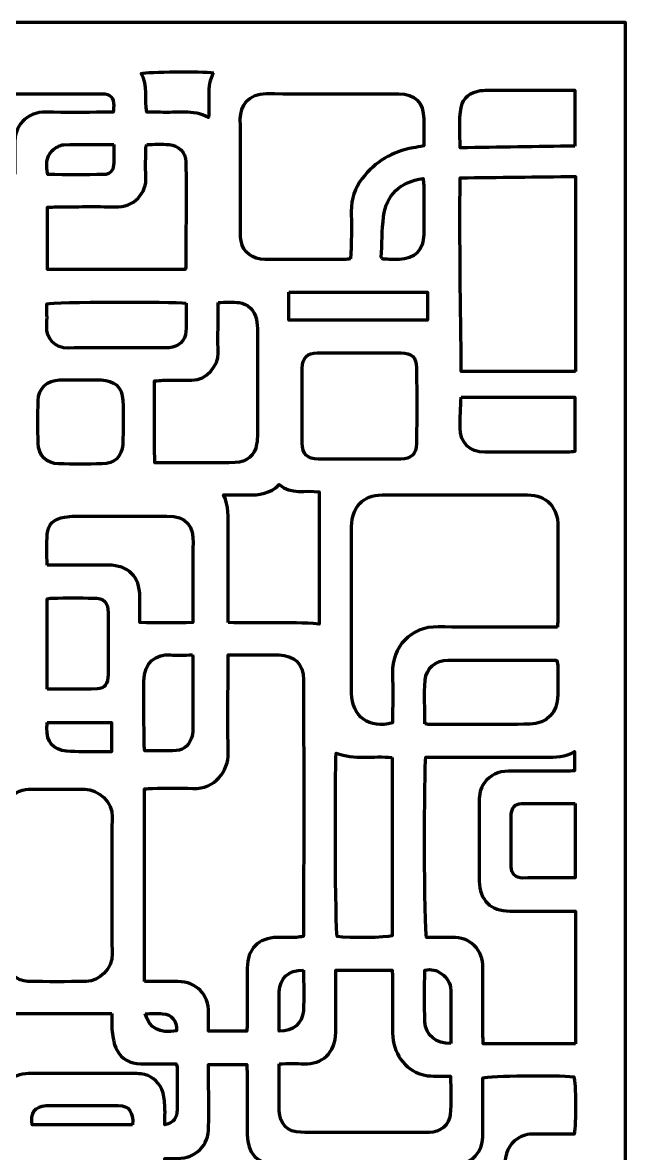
# Model space of a CAD drawing. Header units: inches. Extents: x 0 to 1500, y -3000 to 0.
# Drawn here: x 817 to 1500, y -1280 to 0 of the extents above; entities that cross this region are included whole.
import ezdxf

# ---------------------------------------------------------------- set-up
doc = ezdxf.new("R2010")
doc.units = ezdxf.units.IN
doc.header["$MEASUREMENT"] = 0
doc.layers.add('Calque 2', color=7, linetype='Continuous')

msp = doc.modelspace()

# ---------------------------------------------------------------- linework, layer by layer
at = {"layer": 'Calque 2', "color": 7, "lineweight": 70, "true_color": 0xffffff}
for points, knots in [([(1500, -3000), (1000, -3000), (500, -3000), (0, -3000), (0, -2000), (0, -1000), (0, 0), (500, 0), (1000, 0), (1500, 0), (1500, -1000), (1500, -2000), (1500, -3000)], [0, 0, 0, 0, 1, 1, 1, 2, 2, 2, 3, 3, 3, 4, 4, 4, 4]), ([(1033.2, -56.8), (1019.6, -54.9), (958.9, -55.5), (951.3, -57.6), (960.5, -70.9), (954, -86.7), (957.9, -101.5), (963.4, -101.5), (968.3, -101.2), (973.3, -101.5), (991.4, -102.6), (1010.2, -97.7), (1027.5, -107.5), (1029.9, -90), (1024.3, -72.6), (1033.2, -56.8)], [0, 0, 0, 0, 1, 1, 1, 2, 2, 2, 3, 3, 3, 4, 4, 4, 5, 5, 5, 5]), ([(1442.8, -139.8), (1442.8, -118.7), (1442.8, -98.2), (1442.8, -76.5), (1438.6, -76.5), (1435.1, -76.5), (1431.5, -76.5), (1403.2, -76.5), (1374.9, -76.5), (1346.6, -76.5), (1342.9, -76.6), (1339.2, -76.4), (1335.6, -77), (1324.5, -78.7), (1316.2, -84.6), (1313.9, -96), (1311, -110.7), (1312.7, -125.6), (1312.9, -141.7), (1356.8, -141), (1399.5, -140.4), (1442.8, -139.8)], [0, 0, 0, 0, 1, 1, 1, 2, 2, 2, 3, 3, 3, 4, 4, 4, 5, 5, 5, 6, 6, 6, 7, 7, 7, 7]), ([(808.2, -171.7), (808.2, -159.6), (808.6, -148.6), (808.1, -137.6), (807.2, -118.6), (820.5, -100.5), (843.9, -101.3), (865.6, -102.1), (887.2, -101.5), (908.9, -101.5), (912.4, -101.5), (916, -101.5), (919.7, -101.5), (919.9, -98.1), (920.2, -96.1), (920.2, -94.2), (920.1, -84.5), (916.7, -80.9), (907.1, -80.5), (905.5, -80.4), (903.8, -80.5), (902.1, -80.5), (826.8, -80.5), (751.5, -80.5), (676.3, -80.5), (673.9, -80.5), (671.6, -80.3), (669.3, -80.6), (664.7, -81.1), (661.2, -83), (659.9, -89.5), (668.8, -89.5), (677, -89.9), (685.1, -89.4), (705.4, -88.1), (725.9, -104), (725.8, -130.3), (725.8, -141.7), (725.8, -153), (725.8, -164.3), (725.9, -166.8), (726.4, -169.3), (726.6, -171.7), (754, -171.7), (780.5, -171.7), (808.2, -171.7)], [0, 0, 0, 0, 1, 1, 1, 2, 2, 2, 3, 3, 3, 4, 4, 4, 5, 5, 5, 6, 6, 6, 7, 7, 7, 8, 8, 8, 9, 9, 9, 10, 10, 10, 11, 11, 11, 12, 12, 12, 13, 13, 13, 14, 14, 14, 15, 15, 15, 15]), ([(1188.5, -267.5), (1188.8, -261.8), (1189.4, -256.1), (1189.4, -250.5), (1189.6, -238.2), (1189.6, -225.9), (1189.4, -213.6), (1189.2, -199.6), (1193.5, -187.2), (1201.8, -176.4), (1216.5, -157.4), (1235.9, -146), (1259.5, -141.8), (1263.3, -141.1), (1267.2, -140.4), (1271.5, -139.6), (1271.5, -128.8), (1271.5, -118.9), (1271.5, -108.9), (1271.4, -90.4), (1261.6, -80.5), (1243.1, -80.5), (1193.2, -80.5), (1143.2, -81), (1093.2, -80.3), (1073, -80), (1063.6, -94.3), (1063.7, -109.1), (1064, -152.4), (1063.8, -195.7), (1063.8, -239), (1063.8, -241.7), (1064, -244.4), (1064.5, -247), (1067.2, -260.4), (1076.9, -268), (1092, -268.1), (1122, -268.3), (1151.9, -268.2), (1181.9, -268.2), (1183.9, -268.2), (1185.9, -267.8), (1188.5, -267.5)], [0, 0, 0, 0, 1, 1, 1, 2, 2, 2, 3, 3, 3, 4, 4, 4, 5, 5, 5, 6, 6, 6, 7, 7, 7, 8, 8, 8, 9, 9, 9, 10, 10, 10, 11, 11, 11, 12, 12, 12, 13, 13, 13, 14, 14, 14, 14]), ([(920.2, -138), (900.7, -138), (882.2, -137.6), (863.7, -138.3), (859.2, -138.5), (854.1, -141.6), (850.8, -144.9), (843.3, -152.4), (843.4, -162), (845.7, -172.1), (867.1, -172.1), (888, -172.3), (909, -172), (915.5, -172), (919.7, -167.7), (920.1, -161.5), (920.5, -154), (920.2, -146.4), (920.2, -138)], [0, 0, 0, 0, 1, 1, 1, 2, 2, 2, 3, 3, 3, 4, 4, 4, 5, 5, 5, 6, 6, 6, 6]), ([(957.9, -137.9), (957.2, -139.9), (956.8, -140.5), (956.7, -141.1), (956.6, -152.1), (955.9, -163.1), (956.7, -174), (958, -193), (943.2, -209.5), (921.8, -208.7), (899.9, -207.9), (877.9, -208.5), (856, -208.6), (852.4, -208.6), (848.9, -208.9), (845.3, -209.1), (845.3, -233.3), (845.3, -256.4), (845.3, -279.6), (897.8, -279.6), (949.5, -279.6), (1001.1, -279.6), (1001.5, -278.4), (1002, -277.8), (1002, -277.3), (1002.1, -237.3), (1002.3, -197.4), (1002.1, -157.5), (1002, -147.1), (993.5, -138.8), (982.9, -138), (974.6, -137.4), (966.3, -137.9), (957.9, -137.9)], [0, 0, 0, 0, 1, 1, 1, 2, 2, 2, 3, 3, 3, 4, 4, 4, 5, 5, 5, 6, 6, 6, 7, 7, 7, 8, 8, 8, 9, 9, 9, 10, 10, 10, 11, 11, 11, 11]), ([(1223.4, -265.7), (1224.6, -266.9), (1225.1, -267.8), (1225.6, -267.8), (1231.6, -268), (1237.6, -268.3), (1243.5, -268.1), (1261.2, -267.8), (1271.4, -257.4), (1271.5, -239.9), (1271.6, -221.3), (1271.5, -202.6), (1271.5, -184), (1271.5, -181.5), (1271, -179), (1270.7, -176.5), (1244.5, -180.4), (1229.2, -194.7), (1226.1, -219.7), (1224.1, -235.1), (1224.2, -250.8), (1223.4, -265.7)], [0, 0, 0, 0, 1, 1, 1, 2, 2, 2, 3, 3, 3, 4, 4, 4, 5, 5, 5, 6, 6, 6, 7, 7, 7, 7]), ([(1443.4, -394.9), (1443.4, -321), (1443.5, -248.3), (1443.4, -174.1), (1399.2, -174.7), (1356.4, -175.2), (1312.8, -175.7), (1311.9, -249.6), (1313.3, -322.2), (1314.1, -394.9), (1357.6, -394.9), (1399.8, -394.9), (1443.4, -394.9)], [0, 0, 0, 0, 1, 1, 1, 2, 2, 2, 3, 3, 3, 4, 4, 4, 4]), ([(1118.5, -305.1), (1118.5, -316.1), (1118.5, -326.6), (1118.5, -336.7), (1171.7, -336.7), (1223.6, -336.7), (1275.7, -336.7), (1275.7, -325.8), (1275.7, -315.7), (1275.7, -305.1), (1222.7, -305.1), (1170.3, -305.1), (1118.5, -305.1)], [0, 0, 0, 0, 1, 1, 1, 2, 2, 2, 3, 3, 3, 4, 4, 4, 4]), ([(1002.2, -317.5), (985.7, -315.5), (852.7, -316.1), (844.5, -318.3), (844.5, -326.6), (844.9, -335.2), (844.4, -343.8), (843.7, -357), (853.2, -368.8), (869.2, -368.4), (902.1, -367.6), (935.1, -368.2), (968, -368.2), (973, -368.2), (978, -368.4), (983, -368.1), (993.1, -367.5), (1001.6, -359.6), (1002, -349.7), (1002.5, -339.1), (1002.2, -328.5), (1002.2, -317.5)], [0, 0, 0, 0, 1, 1, 1, 2, 2, 2, 3, 3, 3, 4, 4, 4, 5, 5, 5, 6, 6, 6, 7, 7, 7, 7]), ([(1038.5, -316.7), (1038.5, -322.1), (1038.5, -325.7), (1038.5, -329.4), (1038.5, -344.4), (1038.1, -359.4), (1038.6, -374.3), (1039, -387.6), (1025.9, -405), (1008.9, -404.7), (998, -404.6), (987, -404.7), (976, -404.9), (973.1, -404.9), (970.2, -405.3), (966.6, -405.6), (966.6, -436.8), (966.4, -467.2), (966.7, -498.2), (979.8, -498.2), (991.5, -498.2), (1003.1, -498.2), (1021.4, -498.2), (1039.7, -498.4), (1058, -498.1), (1070.8, -497.9), (1080.1, -489.8), (1082.2, -477.3), (1082.9, -473.4), (1083.2, -469.4), (1083.2, -465.4), (1083.3, -426.8), (1083.3, -388.2), (1083.2, -349.6), (1083.2, -344.9), (1082.9, -340.2), (1082, -335.7), (1080.2, -326.2), (1072, -317.9), (1062.4, -316.9), (1055, -316.1), (1047.3, -316.7), (1038.5, -316.7)], [0, 0, 0, 0, 1, 1, 1, 2, 2, 2, 3, 3, 3, 4, 4, 4, 5, 5, 5, 6, 6, 6, 7, 7, 7, 8, 8, 8, 9, 9, 9, 10, 10, 10, 11, 11, 11, 12, 12, 12, 13, 13, 13, 14, 14, 14, 14]), ([(1199, -373.8), (1183, -373.8), (1167, -373.7), (1151, -373.8), (1139.6, -373.9), (1133.9, -379.5), (1133.9, -391.1), (1133.7, -419.4), (1133.7, -447.7), (1133.9, -476), (1133.9, -488.5), (1139.7, -494.1), (1152.3, -494.2), (1183.3, -494.2), (1214.3, -494.2), (1245.3, -494.2), (1257.3, -494.1), (1263.4, -488.4), (1263.4, -476.6), (1263.6, -448), (1263.6, -419.4), (1263.4, -390.7), (1263.3, -379.2), (1257.7, -373.9), (1246, -373.8), (1230.3, -373.7), (1214.6, -373.8), (1199, -373.8)], [0, 0, 0, 0, 1, 1, 1, 2, 2, 2, 3, 3, 3, 4, 4, 4, 5, 5, 5, 6, 6, 6, 7, 7, 7, 8, 8, 8, 9, 9, 9, 9]), ([(883, -404.5), (875, -404.5), (867, -404.4), (859, -404.5), (844.7, -404.8), (835, -413.8), (834.6, -428.1), (834.3, -444.1), (834.2, -460.1), (834.6, -476.1), (835, -490), (844.2, -499.2), (858, -499.5), (874.3, -499.9), (890.7, -499.8), (907, -499.5), (920.9, -499.3), (929.8, -491.4), (930.4, -477.5), (931.2, -460.9), (931.3, -444.2), (930.6, -427.6), (930, -412.7), (920.8, -404.7), (906, -404.5), (898.3, -404.4), (890.6, -404.5), (883, -404.5)], [0, 0, 0, 0, 1, 1, 1, 2, 2, 2, 3, 3, 3, 4, 4, 4, 5, 5, 5, 6, 6, 6, 7, 7, 7, 8, 8, 8, 9, 9, 9, 9]), ([(1313.8, -424.1), (1313.3, -436.1), (1312.5, -447.4), (1312.7, -458.6), (1313, -476.3), (1323.4, -486.1), (1341, -486.2), (1372.3, -486.3), (1403.6, -486.2), (1434.9, -486.2), (1437.5, -486.2), (1440, -485.7), (1442.7, -485.5), (1442.7, -464.7), (1442.7, -444.6), (1442.7, -424.1), (1399.8, -424.1), (1357.6, -424.1), (1313.8, -424.1)], [0, 0, 0, 0, 1, 1, 1, 2, 2, 2, 3, 3, 3, 4, 4, 4, 5, 5, 5, 6, 6, 6, 6]), ([(1049.8, -679), (1085, -680.7), (1118.8, -677.7), (1153.1, -680.9), (1153.1, -631.2), (1153.1, -581.4), (1153.1, -531.2), (1137.7, -528.8), (1121.2, -534.8), (1107.7, -523), (1097.4, -533.2), (1085.1, -535.1), (1072.1, -534.6), (1063.5, -534.2), (1055, -534.5), (1044.7, -534.5), (1051.1, -547.6), (1049.8, -559.9), (1049.8, -572.1), (1049.8, -603.7), (1049.8, -635.4), (1049.8, -667), (1049.8, -670.7), (1049.8, -674.3), (1049.8, -679)], [0, 0, 0, 0, 1, 1, 1, 2, 2, 2, 3, 3, 3, 4, 4, 4, 5, 5, 5, 6, 6, 6, 7, 7, 7, 8, 8, 8, 8]), ([(1423, -684.2), (1423.2, -679.8), (1423.5, -676.6), (1423.5, -673.3), (1423.5, -639), (1423.5, -604.7), (1423.5, -570.4), (1423.5, -548.7), (1410.7, -534.8), (1389.2, -534.7), (1334.2, -534.3), (1279.3, -534.3), (1224.3, -534.7), (1202.8, -534.8), (1189.8, -548.7), (1189.8, -570.3), (1189.8, -633.2), (1189.8, -696.2), (1189.8, -759.1), (1189.9, -785.3), (1210, -800.2), (1236.2, -792.8), (1236.2, -774.1), (1236.6, -755.1), (1236.1, -736.2), (1235.4, -706.9), (1256.6, -683.5), (1287.8, -684), (1329.1, -684.7), (1370.4, -684.2), (1411.7, -684.2), (1415.3, -684.2), (1418.8, -684.2), (1423, -684.2)], [0, 0, 0, 0, 1, 1, 1, 2, 2, 2, 3, 3, 3, 4, 4, 4, 5, 5, 5, 6, 6, 6, 7, 7, 7, 8, 8, 8, 9, 9, 9, 10, 10, 10, 11, 11, 11, 11]), ([(844.7, -614.2), (849.4, -614.2), (852.7, -614.2), (856, -614.2), (875.3, -614.2), (894.6, -614.1), (913.9, -614.2), (937, -614.2), (949.8, -626.9), (949.8, -649.9), (949.8, -659.4), (949.8, -668.9), (949.8, -679.2), (970.5, -679.6), (989.9, -679.7), (1010, -679.2), (1010, -674.9), (1010, -671.9), (1010, -669), (1010, -642.3), (1009.5, -615.7), (1010.1, -589.1), (1010.6, -571.1), (1003.7, -558.2), (980.1, -558.7), (979.4, -558.7), (978.8, -558.7), (978.1, -558.7), (944.2, -558.7), (910.2, -558.7), (876.3, -558.8), (872.3, -558.8), (868.3, -559.1), (864.4, -559.7), (853.1, -561.4), (845.6, -568.2), (844.9, -579.1), (844.1, -590.3), (844.7, -601.6), (844.7, -614.2)], [0, 0, 0, 0, 1, 1, 1, 2, 2, 2, 3, 3, 3, 4, 4, 4, 5, 5, 5, 6, 6, 6, 7, 7, 7, 8, 8, 8, 9, 9, 9, 10, 10, 10, 11, 11, 11, 12, 12, 12, 13, 13, 13, 13]), ([(845, -754.5), (864.4, -754.5), (883, -754.9), (901.5, -754.3), (910, -754), (913.9, -748.4), (913.9, -738.2), (914.1, -714.9), (914.1, -691.6), (914, -668.3), (913.9, -656.1), (909.3, -651.5), (897, -651.4), (881.7, -651.2), (866.4, -651.3), (851.1, -651.4), (849.2, -651.4), (847.4, -651.9), (845, -652.3), (845, -686.2), (845, -719.7), (845, -754.5)], [0, 0, 0, 0, 1, 1, 1, 2, 2, 2, 3, 3, 3, 4, 4, 4, 5, 5, 5, 6, 6, 6, 7, 7, 7, 7]), ([(1009.6, -715.8), (1000.3, -715.8), (992.3, -716.3), (984.4, -715.7), (968.6, -714.7), (954.5, -724.2), (954.5, -745.2), (954.6, -769.2), (954.5, -793.2), (954.6, -817.2), (954.6, -819.7), (955.2, -822.2), (955.5, -824.2), (968, -824.2), (979.6, -824.9), (991.1, -824), (1000.8, -823.3), (1006.5, -816.7), (1009, -807.6), (1009.8, -804.4), (1009.9, -801), (1009.9, -797.7), (1010, -773), (1010, -748.4), (1010, -723.7), (1010, -721.5), (1009.7, -719.2), (1009.6, -715.8)], [0, 0, 0, 0, 1, 1, 1, 2, 2, 2, 3, 3, 3, 4, 4, 4, 5, 5, 5, 6, 6, 6, 7, 7, 7, 8, 8, 8, 9, 9, 9, 9]), ([(955, -1085.5), (968.4, -1085.5), (980.7, -1085.3), (993, -1085.5), (1014.1, -1085.9), (1027.7, -1099.8), (1027.8, -1120.9), (1027.8, -1127.8), (1027.8, -1134.7), (1027.8, -1141.5), (1043, -1141.5), (1056.7, -1141.5), (1071.1, -1141.5), (1071.2, -1138.3), (1071.5, -1135.7), (1071.5, -1133.1), (1071.5, -1112.1), (1071.4, -1091.1), (1071.5, -1070.1), (1071.5, -1048.7), (1084, -1036), (1105.5, -1035.5), (1112.8, -1035.4), (1120.1, -1035.6), (1127.5, -1035.5), (1130, -1035.4), (1132.5, -1034.8), (1135, -1034.5), (1135.2, -1032), (1135.4, -1030.3), (1135.4, -1028.7), (1135.5, -933.7), (1135.5, -838.7), (1135.4, -743.8), (1135.4, -726.1), (1124.9, -716.1), (1107.2, -715.8), (1092.9, -715.7), (1078.5, -715.8), (1064.2, -715.8), (1059.7, -715.8), (1055.1, -715.8), (1049.8, -715.8), (1049.8, -720.7), (1049.8, -724.3), (1049.8, -727.9), (1049.8, -760.8), (1049.3, -793.8), (1050, -826.8), (1050.4, -847), (1035, -868.1), (1010, -866.9), (994.7, -866.1), (979.3, -866.7), (964, -866.8), (961.1, -866.8), (958.3, -867.2), (955, -867.5), (955, -940.2), (955, -1012), (955, -1085.5)], [0, 0, 0, 0, 1, 1, 1, 2, 2, 2, 3, 3, 3, 4, 4, 4, 5, 5, 5, 6, 6, 6, 7, 7, 7, 8, 8, 8, 9, 9, 9, 10, 10, 10, 11, 11, 11, 12, 12, 12, 13, 13, 13, 14, 14, 14, 15, 15, 15, 16, 16, 16, 17, 17, 17, 18, 18, 18, 19, 19, 19, 20, 20, 20, 20]), ([(1272.8, -793.6), (1275.2, -794.1), (1276.2, -794.5), (1277.1, -794.5), (1315.4, -794.5), (1353.7, -794.8), (1391.9, -794.2), (1410.9, -794), (1423.2, -780.5), (1423.5, -761.5), (1423.6, -750.8), (1423.5, -740.2), (1423.4, -729.5), (1423.4, -727), (1422.8, -724.5), (1422.6, -722.4), (1421.1, -722), (1420.4, -721.6), (1419.8, -721.6), (1379.5, -721.6), (1339.3, -721.4), (1299, -721.7), (1285, -721.8), (1274.2, -730.8), (1273.1, -744.5), (1271.9, -760.7), (1272.8, -777), (1272.8, -793.6)], [0, 0, 0, 0, 1, 1, 1, 2, 2, 2, 3, 3, 3, 4, 4, 4, 5, 5, 5, 6, 6, 6, 7, 7, 7, 8, 8, 8, 9, 9, 9, 9]), ([(845, -792.2), (844.8, -794.6), (844.6, -796.6), (844.6, -798.5), (844.3, -814.4), (851.2, -823.3), (866.9, -824.7), (879.1, -825.8), (891.5, -825.2), (903.8, -825.3), (908.4, -825.3), (912.9, -825.3), (917.6, -825.3), (917.6, -813.4), (917.6, -802.9), (917.6, -792.2), (893.2, -792.2), (869.4, -792.2), (845, -792.2)], [0, 0, 0, 0, 1, 1, 1, 2, 2, 2, 3, 3, 3, 4, 4, 4, 5, 5, 5, 6, 6, 6, 6]), ([(1235.7, -832), (1214.3, -829.6), (1192.8, -834.9), (1172.4, -826.9), (1170.5, -849), (1171.4, -1027.3), (1173.4, -1034.7), (1187.7, -1036.5), (1228.6, -1035.9), (1235.7, -1033.8), (1235.7, -966.7), (1235.7, -899.6), (1235.7, -832)], [0, 0, 0, 0, 1, 1, 1, 2, 2, 2, 3, 3, 3, 4, 4, 4, 4]), ([(1443.4, -1155.9), (1443.4, -1105.4), (1443.4, -1055.9), (1443.4, -1005.8), (1438.6, -1005.8), (1435.3, -1005.8), (1432, -1005.8), (1411, -1005.8), (1390, -1005.9), (1369, -1005.8), (1347.4, -1005.6), (1334.7, -993.5), (1334.4, -971.8), (1334, -941.5), (1334.2, -911.1), (1334.4, -880.8), (1334.4, -873.8), (1335.6, -866.9), (1339.9, -860.9), (1346.7, -851.4), (1356, -847.4), (1367.4, -847.5), (1389.1, -847.5), (1410.7, -847.5), (1432.4, -847.5), (1435.9, -847.4), (1439.4, -847.1), (1442.5, -846.9), (1442.5, -839.2), (1442.5, -832.8), (1442.5, -825), (1431.5, -831.8), (1420.5, -831.4), (1409.5, -831.4), (1367.8, -831.4), (1326.2, -831.4), (1284.5, -831.4), (1280.9, -831.4), (1277.3, -831.4), (1274, -831.4), (1271.6, -843.2), (1272.1, -1027.8), (1274.5, -1035.5), (1284.2, -1035.5), (1294.2, -1035.5), (1304.1, -1035.5), (1313.5, -1035.5), (1321.8, -1037.9), (1328.7, -1044.7), (1335.7, -1051.8), (1338.6, -1060.2), (1338.5, -1070), (1338.4, -1095), (1338.5, -1120), (1338.5, -1145), (1338.5, -1148.5), (1338.8, -1152.1), (1338.9, -1155.9), (1374, -1155.9), (1407.9, -1155.9), (1443.4, -1155.9)], [0, 0, 0, 0, 1, 1, 1, 2, 2, 2, 3, 3, 3, 4, 4, 4, 5, 5, 5, 6, 6, 6, 7, 7, 7, 8, 8, 8, 9, 9, 9, 10, 10, 10, 11, 11, 11, 12, 12, 12, 13, 13, 13, 14, 14, 14, 15, 15, 15, 16, 16, 16, 17, 17, 17, 18, 18, 18, 19, 19, 19, 20, 20, 20, 20]), ([(918.2, -977), (918.2, -951.1), (917.4, -925.1), (918.6, -899.2), (919.3, -882.7), (902.5, -867.5), (887.7, -867.7), (866.4, -868), (845.1, -867.6), (823.8, -867.9), (813.8, -868), (806.1, -872.9), (800.7, -881.3), (796.9, -887.1), (795.8, -893.5), (795.8, -900.3), (795.8, -951.2), (795.8, -1002.1), (795.9, -1053.1), (795.9, -1056.4), (796.1, -1059.8), (796.8, -1063), (799.8, -1075.4), (810.5, -1085), (823.1, -1085.3), (845, -1085.8), (867, -1085.9), (889, -1085.3), (903.8, -1084.9), (919.2, -1071.6), (918.5, -1053.9), (917.5, -1028.3), (918.2, -1002.7), (918.2, -977)], [0, 0, 0, 0, 1, 1, 1, 2, 2, 2, 3, 3, 3, 4, 4, 4, 5, 5, 5, 6, 6, 6, 7, 7, 7, 8, 8, 8, 9, 9, 9, 10, 10, 10, 11, 11, 11, 11]), ([(1442.9, -883.9), (1422.1, -883.9), (1402.1, -883.6), (1382.2, -884), (1375.1, -884.1), (1370.8, -888.9), (1370.7, -896.6), (1370.4, -916.3), (1370.6, -935.9), (1370.6, -955.6), (1370.6, -962.5), (1375.2, -968.8), (1383.8, -968.4), (1398.7, -967.7), (1413.8, -968.2), (1428.8, -968.2), (1433.3, -968.2), (1437.9, -968.2), (1442.9, -968.2), (1442.9, -939.8), (1442.9, -912.6), (1442.9, -883.9)], [0, 0, 0, 0, 1, 1, 1, 2, 2, 2, 3, 3, 3, 4, 4, 4, 5, 5, 5, 6, 6, 6, 7, 7, 7, 7]), ([(1135.3, -1072.5), (1118, -1072.5), (1108.1, -1081.8), (1107.8, -1097.1), (1107.7, -1104.4), (1107.8, -1111.7), (1107.8, -1119), (1107.8, -1126.5), (1107.8, -1134.1), (1107.8, -1141.7), (1123.5, -1141.5), (1134.1, -1133.2), (1135.1, -1118.8), (1136.1, -1103.6), (1135.3, -1088.3), (1135.3, -1072.5)], [0, 0, 0, 0, 1, 1, 1, 2, 2, 2, 3, 3, 3, 4, 4, 4, 5, 5, 5, 5]), ([(1107.8, -1178.5), (1107.8, -1197.2), (1107.7, -1214.5), (1107.8, -1231.7), (1108, -1246.5), (1117.4, -1256.1), (1132.2, -1256.2), (1155.8, -1256.5), (1179.4, -1256.4), (1203.1, -1256.4), (1228, -1256.4), (1253, -1255.9), (1278, -1256.5), (1289.3, -1256.7), (1300.8, -1247.3), (1301.6, -1236.3), (1302.8, -1222.2), (1301.9, -1207.9), (1301.9, -1192.5), (1294.9, -1192.5), (1288.6, -1192.7), (1282.4, -1192.5), (1278.1, -1192.3), (1273.7, -1192.1), (1269.6, -1190.9), (1249.6, -1184.9), (1236.4, -1166.4), (1236.3, -1143.9), (1236.1, -1123.3), (1236.2, -1102.7), (1236.2, -1082), (1236.2, -1078.8), (1235.9, -1075.6), (1235.7, -1072.6), (1214, -1072.6), (1193.2, -1072.6), (1171.8, -1072.6), (1171.8, -1076.9), (1171.8, -1080.6), (1171.8, -1084.2), (1171.8, -1103.8), (1171.9, -1123.5), (1171.8, -1143.1), (1171.6, -1166.5), (1155.7, -1179.5), (1136.1, -1178.6), (1127.2, -1178.2), (1118.3, -1178.5), (1107.8, -1178.5)], [0, 0, 0, 0, 1, 1, 1, 2, 2, 2, 3, 3, 3, 4, 4, 4, 5, 5, 5, 6, 6, 6, 7, 7, 7, 8, 8, 8, 9, 9, 9, 10, 10, 10, 11, 11, 11, 12, 12, 12, 13, 13, 13, 14, 14, 14, 15, 15, 15, 16, 16, 16, 16]), ([(1302.2, -1155.6), (1302.2, -1134.9), (1302.3, -1115), (1302.1, -1095.1), (1302, -1087.2), (1297.7, -1081.2), (1291.6, -1076.7), (1286.2, -1072.7), (1280, -1070.8), (1272.6, -1072.8), (1272.6, -1092.7), (1272, -1112), (1272.8, -1131.2), (1273.5, -1146.2), (1285.9, -1156.2), (1302.2, -1155.6)], [0, 0, 0, 0, 1, 1, 1, 2, 2, 2, 3, 3, 3, 4, 4, 4, 5, 5, 5, 5]), ([(918.2, -1121.8), (913.2, -1121.8), (909.6, -1121.8), (906, -1121.8), (870.7, -1121.8), (835.3, -1121.8), (800, -1121.8), (768.7, -1121.8), (737.3, -1121.7), (706, -1121.8), (692.6, -1121.9), (686.1, -1128.1), (685.9, -1141.3), (685.6, -1171), (685.8, -1200.6), (685.9, -1230.3), (685.9, -1242.2), (694.1, -1248.7), (705, -1248.4), (730.6, -1247.7), (756.3, -1248.2), (781.9, -1248.2), (784.5, -1248.2), (787, -1247.7), (790.3, -1247.4), (790.3, -1239.6), (790, -1232.3), (790.3, -1225), (790.7, -1214.4), (793.3, -1204.7), (801.8, -1197.3), (809.1, -1191), (817.7, -1189.5), (826.9, -1189.5), (865.2, -1189.5), (903.6, -1189.5), (941.9, -1189.5), (944.9, -1189.5), (947.9, -1189.8), (950.9, -1190.1), (962.1, -1191.4), (970.2, -1197.6), (974.7, -1207.6), (977, -1212.8), (977.6, -1219.1), (978.1, -1225), (978.6, -1232.4), (978.2, -1239.9), (978.2, -1247.8), (988.7, -1244.3), (992, -1240.4), (992.1, -1230.9), (992.3, -1214.9), (992.2, -1198.9), (992.1, -1182.9), (992.1, -1181.7), (991.5, -1180.5), (991, -1178.5), (987.4, -1178.5), (984.2, -1178.5), (980.9, -1178.5), (970.9, -1178.5), (960.9, -1178.6), (950.9, -1178.5), (939, -1178.4), (929.1, -1173.4), (923.7, -1163), (920.4, -1156.7), (919.4, -1149.1), (918.4, -1142), (917.6, -1135.8), (918.2, -1129.4), (918.2, -1121.8)], [0, 0, 0, 0, 1, 1, 1, 2, 2, 2, 3, 3, 3, 4, 4, 4, 5, 5, 5, 6, 6, 6, 7, 7, 7, 8, 8, 8, 9, 9, 9, 10, 10, 10, 11, 11, 11, 12, 12, 12, 13, 13, 13, 14, 14, 14, 15, 15, 15, 16, 16, 16, 17, 17, 17, 18, 18, 18, 19, 19, 19, 20, 20, 20, 21, 21, 21, 22, 22, 22, 23, 23, 23, 24, 24, 24, 24]), ([(955.9, -1121.9), (961.1, -1139), (971.5, -1144.3), (991.5, -1141.3), (991.8, -1129.6), (986.3, -1122.8), (975.4, -1121.9), (969.2, -1121.5), (962.9, -1121.9), (955.9, -1121.9)], [0, 0, 0, 0, 1, 1, 1, 2, 2, 2, 3, 3, 3, 3]), ([(978.2, -1314.2), (983.3, -1314.2), (987.2, -1314.2), (991.1, -1314.2), (1074.4, -1314.2), (1157.8, -1314.2), (1241.1, -1314.4), (1247.6, -1314.4), (1254.6, -1314.9), (1260.6, -1317.2), (1275.3, -1322.8), (1282.2, -1334.4), (1282.5, -1349.9), (1282.7, -1366.2), (1282.5, -1382.5), (1282.6, -1398.9), (1282.6, -1402.1), (1282.9, -1405.3), (1283.2, -1409.5), (1287.3, -1409.5), (1290.5, -1409.5), (1293.8, -1409.5), (1307.8, -1409.5), (1321.8, -1409.3), (1335.8, -1409.6), (1350.5, -1409.8), (1362.5, -1419.4), (1365.6, -1433.1), (1366.5, -1436.9), (1366.5, -1441), (1366.5, -1445), (1366.6, -1478.6), (1366.3, -1512.3), (1366.7, -1546), (1366.8, -1556.6), (1365.7, -1566.5), (1359.3, -1575.3), (1359.1, -1575.6), (1359.6, -1576.5), (1359.7, -1576.8), (1387.3, -1576.8), (1414.8, -1576.8), (1442.2, -1576.8), (1444.2, -1565.4), (1443.8, -1429.2), (1441.6, -1420.9), (1438.3, -1420.9), (1434.7, -1420.9), (1431.1, -1420.9), (1418.4, -1420.8), (1405.7, -1421), (1393.1, -1420.5), (1379.7, -1420.1), (1370.5, -1412.9), (1366.1, -1400.5), (1364.2, -1395.3), (1363.7, -1389.4), (1363.6, -1383.9), (1363.4, -1354.2), (1363.5, -1324.5), (1363.5, -1294.9), (1363.5, -1291.6), (1363.6, -1288.2), (1364.2, -1284.9), (1366.6, -1272.1), (1373.8, -1263.1), (1386.5, -1259.4), (1390, -1258.3), (1393.7, -1258.2), (1397.4, -1258.2), (1412.3, -1258.1), (1427.2, -1258.2), (1441.9, -1258.2), (1444.4, -1246.8), (1443.9, -1199.9), (1441.5, -1193.2), (1421.7, -1191.2), (1346, -1192.1), (1338.5, -1194.6), (1338.5, -1198.7), (1338.5, -1203), (1338.5, -1207.3), (1338.5, -1225.3), (1338.8, -1243.3), (1338.4, -1261.3), (1338, -1278.7), (1326.8, -1290.7), (1309.7, -1292.7), (1305.4, -1293.2), (1301, -1293.3), (1296.7, -1293.3), (1235.4, -1293.4), (1174.1, -1293.3), (1112.7, -1293.3), (1109.4, -1293.3), (1106.1, -1293.4), (1102.7, -1293.1), (1082.7, -1291.4), (1071.6, -1279.3), (1071.5, -1259), (1071.4, -1236), (1071.5, -1213), (1071.5, -1190), (1071.4, -1186.5), (1071.1, -1182.9), (1070.9, -1179.3), (1056.1, -1179.3), (1042.3, -1179.3), (1027.8, -1179.3), (1027.8, -1183.3), (1027.8, -1186.6), (1027.8, -1189.9), (1027.8, -1209.9), (1027.9, -1229.9), (1027.8, -1249.9), (1027.7, -1271.3), (1013.7, -1285.4), (992.2, -1285.8), (987.9, -1285.9), (983.7, -1285.8), (978.2, -1285.8), (978.2, -1290.4), (978.2, -1293.9), (978.2, -1297.5), (978.2, -1302.7), (978.2, -1308), (978.2, -1314.2)], [0, 0, 0, 0, 1, 1, 1, 2, 2, 2, 3, 3, 3, 4, 4, 4, 5, 5, 5, 6, 6, 6, 7, 7, 7, 8, 8, 8, 9, 9, 9, 10, 10, 10, 11, 11, 11, 12, 12, 12, 13, 13, 13, 14, 14, 14, 15, 15, 15, 16, 16, 16, 17, 17, 17, 18, 18, 18, 19, 19, 19, 20, 20, 20, 21, 21, 21, 22, 22, 22, 23, 23, 23, 24, 24, 24, 25, 25, 25, 26, 26, 26, 27, 27, 27, 28, 28, 28, 29, 29, 29, 30, 30, 30, 31, 31, 31, 32, 32, 32, 33, 33, 33, 34, 34, 34, 35, 35, 35, 36, 36, 36, 37, 37, 37, 38, 38, 38, 39, 39, 39, 40, 40, 40, 41, 41, 41, 42, 42, 42, 42]), ([(941.7, -1247.8), (942.5, -1232.8), (937.8, -1226.1), (925.4, -1226), (898.2, -1225.6), (871, -1225.6), (843.7, -1226), (831.2, -1226.2), (825.4, -1234.6), (827.9, -1247.8), (865.6, -1247.8), (903.4, -1247.8), (941.7, -1247.8)], [0, 0, 0, 0, 1, 1, 1, 2, 2, 2, 3, 3, 3, 4, 4, 4, 4])]:
    msp.add_open_spline(points, degree=3, knots=knots, dxfattribs=at)

doc.saveas('drawing.dxf')
